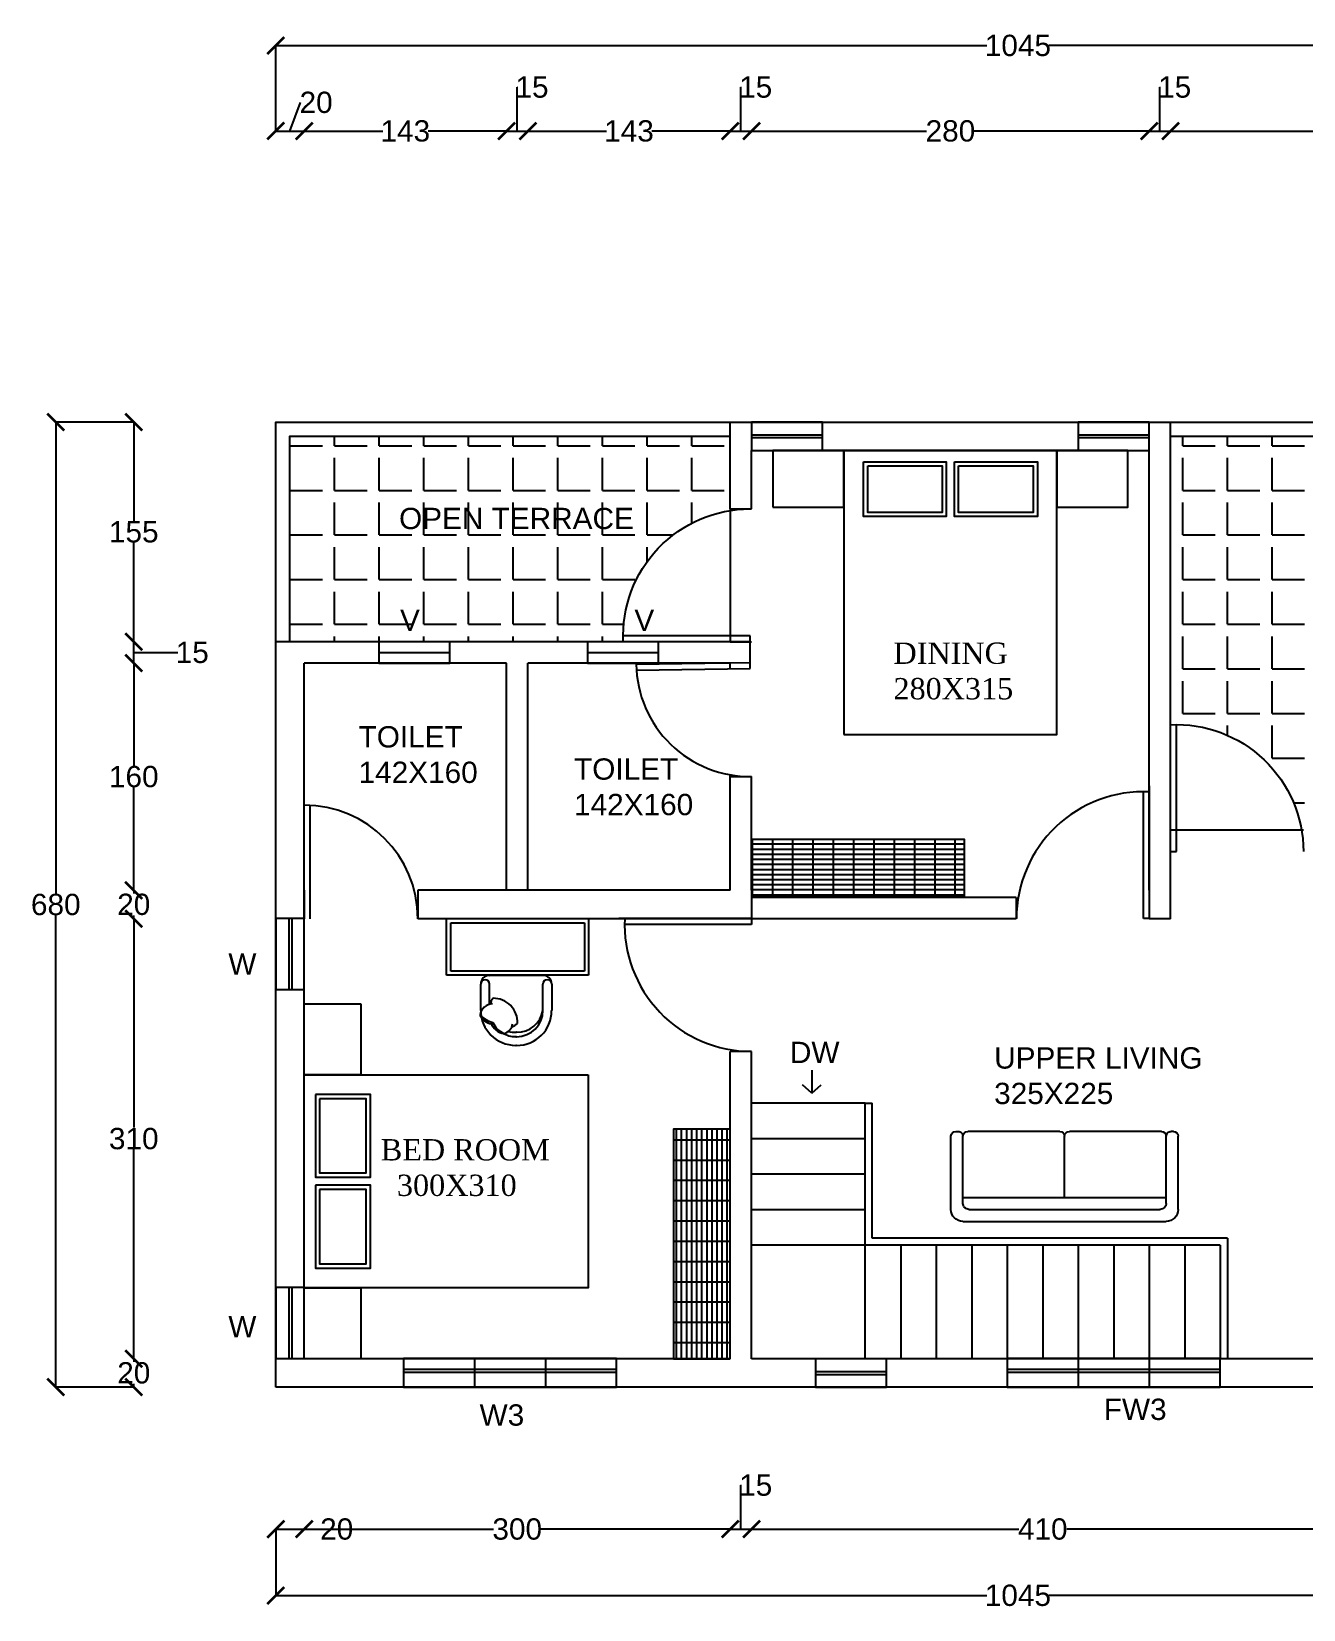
# Model space of a CAD drawing. Header units: centimetres. Extents: x -992 to 575039, y -1394 to 978780.
# Drawn here: x 2164 to 3060, y -768 to 344 of the extents above; entities that cross this region are included whole.
import ezdxf

# ---------------------------------------------------------------- set-up
doc = ezdxf.new("R2010")
doc.units = ezdxf.units.CM
for name, color, linetype in [('DIMENSIONS', 7, 'Continuous'), ('DOOR', 251, 'Continuous'), ('Fur', 161, 'Continuous'), ('FURNITUE', 1, 'Continuous'), ('Hatch', 7, 'Continuous'), ('ventilation', 1, 'Continuous'), ('wall', 7, 'Continuous'), ('WINDOW', 1, 'Continuous')]:
    doc.layers.add(name, color=color, linetype=linetype)
doc.styles.get("Standard").update_dxf_attribs({"font": 'arial.ttf'})
doc.dimstyles.new('Jeeva', dxfattribs={"dimtxt": 15, "dimasz": 12, "dimexe": 0.18, "dimexo": 0.0625, "dimgap": 0.09, "dimtad": 0, "dimtih": 1, "dimtoh": 1, "dimdec": 0, "dimzin": 0, "dimdsep": 46, "dimtxsty": 'Standard', "dimblk": 'ARCHTICK', "dimcen": 0.091, "dimadec": 0, "dimazin": 0, "dimtfac": 1, "dimtdec": 0, "dimtofl": 0, "dimtmove": 0, "dimatfit": 3, "dimfxl": 1, "dimtolj": 1, "dimtzin": 0, "dimarcsym": 0})
pattern_1 = [(0, (-6140.608, -105.248), (0, 31.4325), [22.86, -8.5725]), (90, (-6140.608, -105.248), (-31.4325, 2e-15), [22.86, -8.5725])]

# ---------------------------------------------------------------- blocks, each defined once
blk = doc.blocks.new('D1')
at = {"layer": 'DOOR'}
for p, q in [((490.1, 792.9), (490.1, 702.9)), ((490.1, 792.9), (494.1, 792.9)), ((494.1, 792.9), (494.1, 706.9))]:
    blk.add_line(p, q, dxfattribs=at)
blk.add_arc((494.1, 792.9), 86, 267.3341, 360, dxfattribs=at)
blk = doc.blocks.new('W3 (23)')
at = {"layer": 'WINDOW'}
for p, q in [((2912.7, 1009.2), (2762.7, 1009.2)), ((2762.7, 1009.2), (2762.7, 989.2)), ((2762.7, 1001.7), (2912.7, 1001.7)), ((2812.7, 1009.2), (2812.7, 989.2)), ((2862.7, 1009.2), (2862.7, 989.2)), ((2912.7, 989.2), (2912.7, 1009.2)), ((2762.7, 999.7), (2912.7, 999.7)), ((2762.7, 989.2), (2912.7, 989.2))]:
    blk.add_line(p, q, dxfattribs=at)
blk = doc.blocks.new('VENTILATION')
at = {"layer": 'ventilation'}
for p, q in [((6985.9, 4548.4), (6935.9, 4548.4)), ((6935.9, 4548.4), (6935.9, 4528.4)), ((6985.9, 4528.4), (6985.9, 4548.4)), ((6985.9, 4539.2), (6935.9, 4539.2)), ((6985.9, 4537.2), (6935.9, 4537.2)), ((6935.9, 4528.4), (6985.9, 4528.4))]:
    blk.add_line(p, q, dxfattribs=at)
blk = doc.blocks.new('YHTR')
for points in [[(7047.3, -2196.9), (7097.3, -2196.9), (7097.3, -2156.9), (7047.3, -2156.9)], [(7097.3, -2356.9), (7247.3, -2356.9), (7247.3, -2156.9), (7097.3, -2156.9)], [(7247.3, -2196.9), (7297.3, -2196.9), (7297.3, -2156.9), (7247.3, -2156.9)]]:
    blk.add_lwpolyline(points, close=True)
at = {"layer": 'Fur'}
for points in [[(7111.1, -2164.8), (7169.4, -2164.8), (7169.4, -2203.5), (7111.1, -2203.5)], [(7175.1, -2164.8), (7233.5, -2164.8), (7233.5, -2203.5), (7175.1, -2203.5)], [(7114.1, -2167.8), (7166.4, -2167.8), (7166.4, -2200.5), (7114.1, -2200.5)], [(7178.1, -2167.8), (7230.5, -2167.8), (7230.5, -2200.5), (7178.1, -2200.5)]]:
    blk.add_lwpolyline(points, close=True, dxfattribs=at)
blk = doc.blocks.new('HDFD')
at = {"layer": 'Hatch', "true_color": 0x636466}
h = blk.add_hatch(dxfattribs=at)
h.set_pattern_fill('GRATE', color=251, scale=4.5)
h.paths.add_polyline_path([(7032.3, -2426.7), (7032.3, -2466.7), (7182.3, -2466.7), (7182.3, -2426.7)])
blk.add_lwpolyline([(7032.3, -2466.7), (7182.3, -2466.7), (7182.3, -2426.7), (7032.3, -2426.7)], close=True)
blk = doc.blocks.new('_ArchTick')
at = {"color": 0, "linetype": 'ByBlock', "const_width": 0.15}
blk.add_lwpolyline([(-0.5, -0.5), (0.5, 0.5)], dxfattribs=at)
blk = doc.blocks.new('*D195')
at = {"layer": 'Defpoints', "color": 0, "transparency": 16777216}
for p in [(2236.2, -591.2), (2236.2, -591.2), (2236.2, -611.2)]:
    blk.add_point(p, dxfattribs=at)
at = {"layer": 'DIMENSIONS', "color": 0, "lineweight": -2, "transparency": 16777216}
for p, q in [((2236.2, -591.2), (2236.2, -593.4)), ((2236.3, -591.2), (2236.4, -591.2)), ((2236.2, -611.2), (2236.2, -608.9)), ((2236.3, -611.2), (2236.4, -611.2))]:
    blk.add_line(p, q, dxfattribs=at)
at = {"layer": 'DIMENSIONS', "color": 0, "lineweight": -2, "transparency": 16777216, "xscale": 12, "yscale": 12, "zscale": 12}
for p, rotation in [((2236.2, -591.2), 90), ((2236.2, -611.2), 270)]:
    blk.add_blockref('_ArchTick', p, dxfattribs=dict(at, rotation=rotation))
at = {"layer": 'DIMENSIONS', "color": 0, "transparency": 16777216, "insert": (2236.2, -601.2), "char_height": 15, "attachment_point": 5}
blk.add_mtext('\\A1;20', dxfattribs=at)
blk = doc.blocks.new('*D196')
at = {"layer": 'Defpoints', "color": 0, "transparency": 16777216}
for p in [(2236.2, -281.2), (2236.2, -281.2), (2236.2, -591.2)]:
    blk.add_point(p, dxfattribs=at)
at = {"layer": 'DIMENSIONS', "color": 0, "lineweight": -2, "transparency": 16777216}
for p, q in [((2236.2, -281.2), (2236.2, -428.4)), ((2236.3, -281.2), (2236.4, -281.2)), ((2236.2, -591.2), (2236.2, -443.9)), ((2236.3, -591.2), (2236.4, -591.2))]:
    blk.add_line(p, q, dxfattribs=at)
at = {"layer": 'DIMENSIONS', "color": 0, "lineweight": -2, "transparency": 16777216, "xscale": 12, "yscale": 12, "zscale": 12}
for p, rotation in [((2236.2, -281.2), 90), ((2236.2, -591.2), 270)]:
    blk.add_blockref('_ArchTick', p, dxfattribs=dict(at, rotation=rotation))
at = {"layer": 'DIMENSIONS', "color": 0, "transparency": 16777216, "insert": (2236.2, -436.2), "char_height": 15, "attachment_point": 5}
blk.add_mtext('\\A1;310', dxfattribs=at)
blk = doc.blocks.new('*D197')
at = {"layer": 'Defpoints', "color": 0, "transparency": 16777216}
for p in [(2236.2, -261.2), (2236.2, -261.2), (2236.2, -281.2)]:
    blk.add_point(p, dxfattribs=at)
at = {"layer": 'DIMENSIONS', "color": 0, "lineweight": -2, "transparency": 16777216}
for p, q in [((2236.2, -261.2), (2236.2, -263.4)), ((2236.3, -261.2), (2236.4, -261.2)), ((2236.2, -281.2), (2236.2, -278.9)), ((2236.3, -281.2), (2236.4, -281.2))]:
    blk.add_line(p, q, dxfattribs=at)
at = {"layer": 'DIMENSIONS', "color": 0, "lineweight": -2, "transparency": 16777216, "xscale": 12, "yscale": 12, "zscale": 12}
for p, rotation in [((2236.2, -261.2), 90), ((2236.2, -281.2), 270)]:
    blk.add_blockref('_ArchTick', p, dxfattribs=dict(at, rotation=rotation))
at = {"layer": 'DIMENSIONS', "color": 0, "transparency": 16777216, "insert": (2236.2, -271.2), "char_height": 15, "attachment_point": 5}
blk.add_mtext('\\A1;20', dxfattribs=at)
blk = doc.blocks.new('*D198')
at = {"layer": 'Defpoints', "color": 0, "transparency": 16777216}
for p in [(2236.2, -101.2), (2236.2, -101.2), (2236.2, -261.2)]:
    blk.add_point(p, dxfattribs=at)
at = {"layer": 'DIMENSIONS', "color": 0, "lineweight": -2, "transparency": 16777216}
for p, q in [((2236.2, -101.2), (2236.2, -173.4)), ((2236.3, -101.2), (2236.4, -101.2)), ((2236.2, -261.2), (2236.2, -188.9)), ((2236.3, -261.2), (2236.4, -261.2))]:
    blk.add_line(p, q, dxfattribs=at)
at = {"layer": 'DIMENSIONS', "color": 0, "lineweight": -2, "transparency": 16777216, "xscale": 12, "yscale": 12, "zscale": 12}
for p, rotation in [((2236.2, -101.2), 90), ((2236.2, -261.2), 270)]:
    blk.add_blockref('_ArchTick', p, dxfattribs=dict(at, rotation=rotation))
at = {"layer": 'DIMENSIONS', "color": 0, "transparency": 16777216, "insert": (2236.2, -181.2), "char_height": 15, "attachment_point": 5}
blk.add_mtext('\\A1;160', dxfattribs=at)
blk = doc.blocks.new('*D199')
at = {"layer": 'Defpoints', "color": 0, "transparency": 16777216}
for p in [(2236.2, -86.2), (2236.2, -86.2), (2236.2, -101.2)]:
    blk.add_point(p, dxfattribs=at)
at = {"layer": 'DIMENSIONS', "color": 0, "lineweight": -2, "transparency": 16777216}
for p, q in [((2236.2, -101.2), (2236.2, -86.2)), ((2236.3, -86.2), (2236.4, -86.2)), ((2236.2, -93.7), (2267.1, -93.7)), ((2267.1, -93.7), (2267.2, -93.7)), ((2236.3, -101.2), (2236.4, -101.2))]:
    blk.add_line(p, q, dxfattribs=at)
at = {"layer": 'DIMENSIONS', "color": 0, "lineweight": -2, "transparency": 16777216, "xscale": 12, "yscale": 12, "zscale": 12}
for p, rotation in [((2236.2, -86.2), 90), ((2236.2, -101.2), 270)]:
    blk.add_blockref('_ArchTick', p, dxfattribs=dict(at, rotation=rotation))
at = {"layer": 'DIMENSIONS', "color": 0, "transparency": 16777216, "insert": (2277.4, -93.7), "char_height": 15, "attachment_point": 5}
blk.add_mtext('\\A1;15', dxfattribs=at)
blk = doc.blocks.new('*D200')
at = {"layer": 'Defpoints', "color": 0, "transparency": 16777216}
for p in [(2236.2, 68.6), (2236.2, 68.6), (2236.2, -86.2)]:
    blk.add_point(p, dxfattribs=at)
at = {"layer": 'DIMENSIONS', "color": 0, "lineweight": -2, "transparency": 16777216}
for p, q in [((2236.2, 68.6), (2236.2, -1)), ((2236.3, 68.6), (2236.4, 68.6)), ((2236.2, -86.2), (2236.2, -16.5)), ((2236.3, -86.2), (2236.4, -86.2))]:
    blk.add_line(p, q, dxfattribs=at)
at = {"layer": 'DIMENSIONS', "color": 0, "lineweight": -2, "transparency": 16777216, "xscale": 12, "yscale": 12, "zscale": 12}
for p, rotation in [((2236.2, 68.6), 90), ((2236.2, -86.2), 270)]:
    blk.add_blockref('_ArchTick', p, dxfattribs=dict(at, rotation=rotation))
at = {"layer": 'DIMENSIONS', "color": 0, "transparency": 16777216, "insert": (2236.2, -8.8), "char_height": 15, "attachment_point": 5}
blk.add_mtext('\\A1;155', dxfattribs=at)
blk = doc.blocks.new('*D201')
at = {"layer": 'Defpoints', "color": 0, "transparency": 16777216}
for p in [(2236.4, 68.6), (2181.3, -611.2), (2236.2, -611.2)]:
    blk.add_point(p, dxfattribs=at)
at = {"layer": 'DIMENSIONS', "color": 0, "lineweight": -2, "transparency": 16777216}
for p, q in [((2236.3, 68.6), (2181.1, 68.6)), ((2181.3, 68.6), (2181.3, -263.5)), ((2181.3, -611.2), (2181.3, -279)), ((2236.1, -611.2), (2181.1, -611.2))]:
    blk.add_line(p, q, dxfattribs=at)
at = {"layer": 'DIMENSIONS', "color": 0, "lineweight": -2, "transparency": 16777216, "xscale": 12, "yscale": 12, "zscale": 12}
for p, rotation in [((2181.3, 68.6), 90), ((2181.3, -611.2), 270)]:
    blk.add_blockref('_ArchTick', p, dxfattribs=dict(at, rotation=rotation))
at = {"layer": 'DIMENSIONS', "color": 0, "transparency": 16777216, "insert": (2181.3, -271.3), "char_height": 15, "attachment_point": 5}
blk.add_mtext('\\A1;680', dxfattribs=at)
blk = doc.blocks.new('*D177')
at = {"layer": 'Defpoints', "color": 0, "transparency": 16777216}
for p in [(2336.2, 273.6), (2356.2, 273.6), (2356.2, 273.6)]:
    blk.add_point(p, dxfattribs=at)
at = {"layer": 'DIMENSIONS', "color": 0, "lineweight": -2, "transparency": 16777216}
for p, q in [((2346.2, 273.6), (2353.5, 293.7)), ((2353.5, 293.7), (2353.7, 293.7)), ((2336.2, 273.7), (2336.2, 273.8)), ((2336.2, 273.6), (2356.2, 273.6)), ((2356.2, 273.7), (2356.2, 273.8))]:
    blk.add_line(p, q, dxfattribs=at)
at = {"layer": 'DIMENSIONS', "color": 0, "lineweight": -2, "transparency": 16777216, "xscale": 12, "yscale": 12, "zscale": 12, "rotation": 180}
blk.add_blockref('_ArchTick', (2336.2, 273.6), dxfattribs=at)
at = {"layer": 'DIMENSIONS', "color": 0, "lineweight": -2, "transparency": 16777216, "xscale": 12, "yscale": 12, "zscale": 12}
blk.add_blockref('_ArchTick', (2356.2, 273.6), dxfattribs=at)
at = {"layer": 'DIMENSIONS', "color": 0, "transparency": 16777216, "insert": (2364.6, 293.7), "char_height": 15, "attachment_point": 5}
blk.add_mtext('\\A1;20', dxfattribs=at)
blk = doc.blocks.new('*D178')
at = {"layer": 'Defpoints', "color": 0, "transparency": 16777216}
for p in [(2356.2, 273.6), (2498.7, 273.6), (2498.7, 273.6)]:
    blk.add_point(p, dxfattribs=at)
at = {"layer": 'DIMENSIONS', "color": 0, "lineweight": -2, "transparency": 16777216}
for p, q in [((2356.2, 273.7), (2356.2, 273.8)), ((2356.2, 273.6), (2411.5, 273.6)), ((2498.7, 273.6), (2443.4, 273.6)), ((2498.7, 273.7), (2498.7, 273.8))]:
    blk.add_line(p, q, dxfattribs=at)
at = {"layer": 'DIMENSIONS', "color": 0, "lineweight": -2, "transparency": 16777216, "xscale": 12, "yscale": 12, "zscale": 12, "rotation": 180}
blk.add_blockref('_ArchTick', (2356.2, 273.6), dxfattribs=at)
at = {"layer": 'DIMENSIONS', "color": 0, "lineweight": -2, "transparency": 16777216, "xscale": 12, "yscale": 12, "zscale": 12}
blk.add_blockref('_ArchTick', (2498.7, 273.6), dxfattribs=at)
at = {"layer": 'DIMENSIONS', "color": 0, "transparency": 16777216, "insert": (2427.4, 273.6), "char_height": 15, "attachment_point": 5}
blk.add_mtext('\\A1;143', dxfattribs=at)
blk = doc.blocks.new('*D179')
at = {"layer": 'Defpoints', "color": 0, "transparency": 16777216}
for p in [(2498.7, 273.6), (2513.7, 273.6), (2513.7, 273.6)]:
    blk.add_point(p, dxfattribs=at)
at = {"layer": 'DIMENSIONS', "color": 0, "lineweight": -2, "transparency": 16777216}
for p, q in [((2506.2, 273.6), (2506.2, 304.5)), ((2506.2, 304.5), (2506.4, 304.5)), ((2498.7, 273.7), (2498.7, 273.8)), ((2498.7, 273.6), (2513.7, 273.6)), ((2513.7, 273.7), (2513.7, 273.8))]:
    blk.add_line(p, q, dxfattribs=at)
at = {"layer": 'DIMENSIONS', "color": 0, "lineweight": -2, "transparency": 16777216, "xscale": 12, "yscale": 12, "zscale": 12, "rotation": 180}
blk.add_blockref('_ArchTick', (2498.7, 273.6), dxfattribs=at)
at = {"layer": 'DIMENSIONS', "color": 0, "lineweight": -2, "transparency": 16777216, "xscale": 12, "yscale": 12, "zscale": 12}
blk.add_blockref('_ArchTick', (2513.7, 273.6), dxfattribs=at)
at = {"layer": 'DIMENSIONS', "color": 0, "transparency": 16777216, "insert": (2516.6, 304.5), "char_height": 15, "attachment_point": 5}
blk.add_mtext('\\A1;15', dxfattribs=at)
blk = doc.blocks.new('*D180')
at = {"layer": 'Defpoints', "color": 0, "transparency": 16777216}
for p in [(2513.7, 273.6), (2656.2, 273.6), (2656.2, 273.6)]:
    blk.add_point(p, dxfattribs=at)
at = {"layer": 'DIMENSIONS', "color": 0, "lineweight": -2, "transparency": 16777216}
for p, q in [((2513.7, 273.7), (2513.7, 273.8)), ((2513.7, 273.6), (2569, 273.6)), ((2656.2, 273.6), (2600.9, 273.6)), ((2656.2, 273.7), (2656.2, 273.8))]:
    blk.add_line(p, q, dxfattribs=at)
at = {"layer": 'DIMENSIONS', "color": 0, "lineweight": -2, "transparency": 16777216, "xscale": 12, "yscale": 12, "zscale": 12, "rotation": 180}
blk.add_blockref('_ArchTick', (2513.7, 273.6), dxfattribs=at)
at = {"layer": 'DIMENSIONS', "color": 0, "lineweight": -2, "transparency": 16777216, "xscale": 12, "yscale": 12, "zscale": 12}
blk.add_blockref('_ArchTick', (2656.2, 273.6), dxfattribs=at)
at = {"layer": 'DIMENSIONS', "color": 0, "transparency": 16777216, "insert": (2584.9, 273.6), "char_height": 15, "attachment_point": 5}
blk.add_mtext('\\A1;143', dxfattribs=at)
blk = doc.blocks.new('*D181')
at = {"layer": 'Defpoints', "color": 0, "transparency": 16777216}
for p in [(2656.2, 273.6), (2671.2, 273.6), (2671.2, 273.6)]:
    blk.add_point(p, dxfattribs=at)
at = {"layer": 'DIMENSIONS', "color": 0, "lineweight": -2, "transparency": 16777216}
for p, q in [((2663.7, 273.6), (2663.7, 304.5)), ((2663.7, 304.5), (2663.9, 304.5)), ((2656.2, 273.7), (2656.2, 273.8)), ((2656.2, 273.6), (2671.2, 273.6)), ((2671.2, 273.7), (2671.2, 273.8))]:
    blk.add_line(p, q, dxfattribs=at)
at = {"layer": 'DIMENSIONS', "color": 0, "lineweight": -2, "transparency": 16777216, "xscale": 12, "yscale": 12, "zscale": 12, "rotation": 180}
blk.add_blockref('_ArchTick', (2656.2, 273.6), dxfattribs=at)
at = {"layer": 'DIMENSIONS', "color": 0, "lineweight": -2, "transparency": 16777216, "xscale": 12, "yscale": 12, "zscale": 12}
blk.add_blockref('_ArchTick', (2671.2, 273.6), dxfattribs=at)
at = {"layer": 'DIMENSIONS', "color": 0, "transparency": 16777216, "insert": (2674.1, 304.5), "char_height": 15, "attachment_point": 5}
blk.add_mtext('\\A1;15', dxfattribs=at)
blk = doc.blocks.new('*D182')
at = {"layer": 'Defpoints', "color": 0, "transparency": 16777216}
for p in [(2671.2, 273.6), (2951.2, 273.6), (2951.2, 273.6)]:
    blk.add_point(p, dxfattribs=at)
at = {"layer": 'DIMENSIONS', "color": 0, "lineweight": -2, "transparency": 16777216}
for p, q in [((2671.2, 273.7), (2671.2, 273.8)), ((2671.2, 273.6), (2794.4, 273.6)), ((2951.2, 273.6), (2828, 273.6)), ((2951.2, 273.7), (2951.2, 273.8))]:
    blk.add_line(p, q, dxfattribs=at)
at = {"layer": 'DIMENSIONS', "color": 0, "lineweight": -2, "transparency": 16777216, "xscale": 12, "yscale": 12, "zscale": 12, "rotation": 180}
blk.add_blockref('_ArchTick', (2671.2, 273.6), dxfattribs=at)
at = {"layer": 'DIMENSIONS', "color": 0, "lineweight": -2, "transparency": 16777216, "xscale": 12, "yscale": 12, "zscale": 12}
blk.add_blockref('_ArchTick', (2951.2, 273.6), dxfattribs=at)
at = {"layer": 'DIMENSIONS', "color": 0, "transparency": 16777216, "insert": (2811.2, 273.6), "char_height": 15, "attachment_point": 5}
blk.add_mtext('\\A1;280', dxfattribs=at)
blk = doc.blocks.new('*D174')
at = {"layer": 'Defpoints', "color": 0, "transparency": 16777216}
for p in [(2951.2, 273.6), (2966.2, 273.6), (2966.2, 273.6)]:
    blk.add_point(p, dxfattribs=at)
at = {"layer": 'DIMENSIONS', "color": 0, "lineweight": -2, "transparency": 16777216}
for p, q in [((2958.7, 273.6), (2958.7, 304.5)), ((2958.7, 304.5), (2958.9, 304.5)), ((2951.2, 273.7), (2951.2, 273.8)), ((2951.2, 273.6), (2966.2, 273.6)), ((2966.2, 273.7), (2966.2, 273.8))]:
    blk.add_line(p, q, dxfattribs=at)
at = {"layer": 'DIMENSIONS', "color": 0, "lineweight": -2, "transparency": 16777216, "xscale": 12, "yscale": 12, "zscale": 12, "rotation": 180}
blk.add_blockref('_ArchTick', (2951.2, 273.6), dxfattribs=at)
at = {"layer": 'DIMENSIONS', "color": 0, "lineweight": -2, "transparency": 16777216, "xscale": 12, "yscale": 12, "zscale": 12}
blk.add_blockref('_ArchTick', (2966.2, 273.6), dxfattribs=at)
at = {"layer": 'DIMENSIONS', "color": 0, "transparency": 16777216, "insert": (2969.1, 304.5), "char_height": 15, "attachment_point": 5}
blk.add_mtext('\\A1;15', dxfattribs=at)
blk = doc.blocks.new('*D175')
at = {"layer": 'Defpoints', "color": 0, "transparency": 16777216}
for p in [(2966.2, 273.6), (3381.2, 273.6), (3381.2, 273.6)]:
    blk.add_point(p, dxfattribs=at)
at = {"layer": 'DIMENSIONS', "color": 0, "lineweight": -2, "transparency": 16777216}
for p, q in [((2966.2, 273.7), (2966.2, 273.8)), ((2966.2, 273.6), (3156.7, 273.6)), ((3381.2, 273.6), (3190.7, 273.6)), ((3381.2, 273.7), (3381.2, 273.8))]:
    blk.add_line(p, q, dxfattribs=at)
at = {"layer": 'DIMENSIONS', "color": 0, "lineweight": -2, "transparency": 16777216, "xscale": 12, "yscale": 12, "zscale": 12, "rotation": 180}
blk.add_blockref('_ArchTick', (2966.2, 273.6), dxfattribs=at)
at = {"layer": 'DIMENSIONS', "color": 0, "lineweight": -2, "transparency": 16777216, "xscale": 12, "yscale": 12, "zscale": 12}
blk.add_blockref('_ArchTick', (3381.2, 273.6), dxfattribs=at)
at = {"layer": 'DIMENSIONS', "color": 0, "transparency": 16777216, "insert": (3173.7, 273.6), "char_height": 15, "attachment_point": 5}
blk.add_mtext('\\A1;415', dxfattribs=at)
blk = doc.blocks.new('*D176')
at = {"layer": 'Defpoints', "color": 0, "transparency": 16777216}
for p in [(2336.2, 333.8), (2336.2, 273.8), (3381.2, 273.8)]:
    blk.add_point(p, dxfattribs=at)
at = {"layer": 'DIMENSIONS', "color": 0, "lineweight": -2, "transparency": 16777216}
for p, q in [((2336.2, 273.8), (2336.2, 334)), ((2336.2, 333.8), (2836.9, 333.8)), ((3381.2, 333.8), (2880.5, 333.8)), ((3381.2, 273.8), (3381.2, 334))]:
    blk.add_line(p, q, dxfattribs=at)
at = {"layer": 'DIMENSIONS', "color": 0, "lineweight": -2, "transparency": 16777216, "xscale": 12, "yscale": 12, "zscale": 12, "rotation": 180}
blk.add_blockref('_ArchTick', (2336.2, 333.8), dxfattribs=at)
at = {"layer": 'DIMENSIONS', "color": 0, "lineweight": -2, "transparency": 16777216, "xscale": 12, "yscale": 12, "zscale": 12}
blk.add_blockref('_ArchTick', (3381.2, 333.8), dxfattribs=at)
at = {"layer": 'DIMENSIONS', "color": 0, "transparency": 16777216, "insert": (2858.7, 333.8), "char_height": 15, "attachment_point": 5}
blk.add_mtext('\\A1;1045', dxfattribs=at)
blk = doc.blocks.new('*D188')
at = {"layer": 'Defpoints', "color": 0, "transparency": 16777216}
for p in [(2336.2, -711.2), (2356.2, -711.2), (2356.2, -711.2)]:
    blk.add_point(p, dxfattribs=at)
at = {"layer": 'DIMENSIONS', "color": 0, "lineweight": -2, "transparency": 16777216}
for p, q in [((2336.2, -711.1), (2336.2, -711)), ((2336.2, -711.2), (2356.2, -711.2)), ((2356.2, -711.1), (2356.2, -711)), ((2356.2, -711.2), (2368.2, -711.2))]:
    blk.add_line(p, q, dxfattribs=at)
at = {"layer": 'DIMENSIONS', "color": 0, "lineweight": -2, "transparency": 16777216, "xscale": 12, "yscale": 12, "zscale": 12, "rotation": 180}
blk.add_blockref('_ArchTick', (2336.2, -711.2), dxfattribs=at)
at = {"layer": 'DIMENSIONS', "color": 0, "lineweight": -2, "transparency": 16777216, "xscale": 12, "yscale": 12, "zscale": 12}
blk.add_blockref('_ArchTick', (2356.2, -711.2), dxfattribs=at)
at = {"layer": 'DIMENSIONS', "color": 0, "transparency": 16777216, "insert": (2379.1, -711.2), "char_height": 15, "attachment_point": 5}
blk.add_mtext('\\A1;20', dxfattribs=at)
blk = doc.blocks.new('*D189')
at = {"layer": 'Defpoints', "color": 0, "transparency": 16777216}
for p in [(2356.2, -711.2), (2656.2, -711.2), (2656.2, -711.2)]:
    blk.add_point(p, dxfattribs=at)
at = {"layer": 'DIMENSIONS', "color": 0, "lineweight": -2, "transparency": 16777216}
for p, q in [((2356.2, -711.1), (2356.2, -711)), ((2356.2, -711.2), (2489.6, -711.2)), ((2656.2, -711.2), (2522.8, -711.2)), ((2656.2, -711.1), (2656.2, -711))]:
    blk.add_line(p, q, dxfattribs=at)
at = {"layer": 'DIMENSIONS', "color": 0, "lineweight": -2, "transparency": 16777216, "xscale": 12, "yscale": 12, "zscale": 12, "rotation": 180}
blk.add_blockref('_ArchTick', (2356.2, -711.2), dxfattribs=at)
at = {"layer": 'DIMENSIONS', "color": 0, "lineweight": -2, "transparency": 16777216, "xscale": 12, "yscale": 12, "zscale": 12}
blk.add_blockref('_ArchTick', (2656.2, -711.2), dxfattribs=at)
at = {"layer": 'DIMENSIONS', "color": 0, "transparency": 16777216, "insert": (2506.2, -711.2), "char_height": 15, "attachment_point": 5}
blk.add_mtext('\\A1;300', dxfattribs=at)
blk = doc.blocks.new('*D190')
at = {"layer": 'Defpoints', "color": 0, "transparency": 16777216}
for p in [(2656.2, -711.2), (2671.2, -711.2), (2671.2, -711.2)]:
    blk.add_point(p, dxfattribs=at)
at = {"layer": 'DIMENSIONS', "color": 0, "lineweight": -2, "transparency": 16777216}
for p, q in [((2663.7, -711.2), (2663.7, -680.3)), ((2663.7, -680.3), (2663.9, -680.3)), ((2656.2, -711.1), (2656.2, -711)), ((2656.2, -711.2), (2671.2, -711.2)), ((2671.2, -711.1), (2671.2, -711))]:
    blk.add_line(p, q, dxfattribs=at)
at = {"layer": 'DIMENSIONS', "color": 0, "lineweight": -2, "transparency": 16777216, "xscale": 12, "yscale": 12, "zscale": 12, "rotation": 180}
blk.add_blockref('_ArchTick', (2656.2, -711.2), dxfattribs=at)
at = {"layer": 'DIMENSIONS', "color": 0, "lineweight": -2, "transparency": 16777216, "xscale": 12, "yscale": 12, "zscale": 12}
blk.add_blockref('_ArchTick', (2671.2, -711.2), dxfattribs=at)
at = {"layer": 'DIMENSIONS', "color": 0, "transparency": 16777216, "insert": (2674.1, -680.3), "char_height": 15, "attachment_point": 5}
blk.add_mtext('\\A1;15', dxfattribs=at)
blk = doc.blocks.new('*D191')
at = {"layer": 'Defpoints', "color": 0, "transparency": 16777216}
for p in [(2671.2, -711.2), (3081.2, -711.2), (3081.2, -711.2)]:
    blk.add_point(p, dxfattribs=at)
at = {"layer": 'DIMENSIONS', "color": 0, "lineweight": -2, "transparency": 16777216}
for p, q in [((2671.2, -711.1), (2671.2, -711)), ((2671.2, -711.2), (2859.3, -711.2)), ((3081.2, -711.2), (2893.1, -711.2)), ((3081.2, -711.1), (3081.2, -711))]:
    blk.add_line(p, q, dxfattribs=at)
at = {"layer": 'DIMENSIONS', "color": 0, "lineweight": -2, "transparency": 16777216, "xscale": 12, "yscale": 12, "zscale": 12, "rotation": 180}
blk.add_blockref('_ArchTick', (2671.2, -711.2), dxfattribs=at)
at = {"layer": 'DIMENSIONS', "color": 0, "lineweight": -2, "transparency": 16777216, "xscale": 12, "yscale": 12, "zscale": 12}
blk.add_blockref('_ArchTick', (3081.2, -711.2), dxfattribs=at)
at = {"layer": 'DIMENSIONS', "color": 0, "transparency": 16777216, "insert": (2876.2, -711.2), "char_height": 15, "attachment_point": 5}
blk.add_mtext('\\A1;410', dxfattribs=at)
blk = doc.blocks.new('*D194')
at = {"layer": 'Defpoints', "color": 0, "transparency": 16777216}
for p in [(2336.2, -711.2), (3381.2, -711), (2336.2, -758)]:
    blk.add_point(p, dxfattribs=at)
at = {"layer": 'DIMENSIONS', "color": 0, "lineweight": -2, "transparency": 16777216}
for p, q in [((2336.2, -711.3), (2336.2, -758.2)), ((3381.2, -711.1), (3381.2, -758)), ((2336.2, -758), (2836.9, -757.9)), ((3381.2, -757.8), (2880.5, -757.9))]:
    blk.add_line(p, q, dxfattribs=at)
at = {"layer": 'DIMENSIONS', "color": 0, "lineweight": -2, "transparency": 16777216, "xscale": 12, "yscale": 12, "zscale": 12}
for p, rotation in [((2336.2, -758), 180.0098691293879), ((3381.2, -757.8), 0.009869129387878317)]:
    blk.add_blockref('_ArchTick', p, dxfattribs=dict(at, rotation=rotation))
at = {"layer": 'DIMENSIONS', "color": 0, "transparency": 16777216, "insert": (2858.7, -757.9), "char_height": 15, "attachment_point": 5}
blk.add_mtext('\\A1;1045', dxfattribs=at)
blk = doc.blocks.new('A$C2DE71A1E')
at = {"layer": 'FURNITUE', "color": 161}
for p, q in [((0, 0), (0.3, 0.3)), ((0.3, 0.3), (0.6, 0.6)), ((49.5, 0.6), (67.8, -17.7)), ((6.1, -6.1), (6.4, -5.8)), ((6.7, -5.5), (6.4, -5.8)), ((47.7, -9.8), (61.7, -23.8)), ((67.8, -29.9), (49.2, -48.6)), ((67.8, -23.8), (67.8, -23.8)), ((6.1, -42.8), (24.4, -61.1)), ((18.3, -67.2), (0, -48.9)), ((49.2, -48.6), (30.6, -67.2)), ((24.4, -67.2), (24.4, -67.2))]:
    blk.add_line(p, q, dxfattribs=at)
at = {"layer": 'FURNITUE'}
for p in [(9.2, -9.2), (9.8, -8.6)]:
    blk.add_line(p, (9.5, -8.9), dxfattribs=at)
at = {"layer": 'FURNITUE', "color": 161}
for centre, major_axis, start_param, end_param in [((25.1, -23.8), (-24.4, 24.4), 4.712389, 6.283185), ((25.1, -23.8), (-18.3, 18.3), -0.519426, 0), ((24.4, -24.4), (-24.4, 24.4), 0, 1.570796), ((24.4, -24.4), (-18.3, 18.3), 0, 1.570796), ((27.1, -27.7), (-18.2, 18.2), -0.0188, 1.408277), ((64.8, -20.8), (3.06, 3.06), 3.141593, 4.712389), ((64.8, -20.8), (-3.06, 3.06), 3.141593, 4.712389), ((61.7, -23.8), (6.11, 6.11), 4.712389, 6.283185), ((21.4, -64.2), (-3.06, 3.06), 3.141593, 4.712389), ((21.4, -64.2), (3.06, 3.06), 3.141593, 4.712389), ((24.4, -61.1), (-6.11, 6.11), 1.570796, 3.141593)]:
    blk.add_ellipse(centre, major_axis=major_axis, ratio=1, start_param=start_param, end_param=end_param, dxfattribs=at)
at = {"layer": 'FURNITUE', "color": 1}
for centre, major_axis, start_param, end_param in [((26.8, -5.4), (-7.97, 7.97), 0.246203, 1.435219), ((26.7, -10.9), (-10.4, 10.4), -1.269354, -0.079119), ((25.1, -17), (-13.5, 13.5), -1.194359, -0.353593), ((41.3, -10), (-10.8, 10.8), -1.16387, -0.18568), ((45.9, -21.1), (17.9, 17.9), 0.745897, 1.332574), ((36.3, -3.4), (-9.21, 9.21), 3.177672, 4.548453), ((28.7, -16.2), (9.88, 9.88), 1.86365, 2.347371), ((39.6, -16.7), (6.92, 6.92), 5.517188, 6.1734), ((32.2, 0.4), (-17, 17), 1.540864, 3.151697)]:
    blk.add_ellipse(centre, major_axis=major_axis, ratio=1, start_param=start_param, end_param=end_param, dxfattribs=at)
at = {"layer": 'FURNITUE'}
blk.add_ellipse((28.3, -26.4), major_axis=(18.2, 18.2), ratio=1, start_param=1.300564, end_param=1.589597, dxfattribs=at)
blk = doc.blocks.new('TABLE')
at = {"layer": 'Fur'}
for p, q in [((6790.4, -175.9), (6890.4, -175.9)), ((6790.4, -215.9), (6790.4, -175.9)), ((6890.4, -175.9), (6890.4, -215.9)), ((6793.4, -178.9), (6887.4, -178.9)), ((6793.4, -212.9), (6793.4, -178.9)), ((6887.4, -178.9), (6887.4, -212.9)), ((6890.4, -215.9), (6790.4, -215.9)), ((6887.4, -212.9), (6793.4, -212.9))]:
    blk.add_line(p, q, dxfattribs=at)
at = {"layer": 'FURNITUE', "color": 0, "xscale": 0.714285714236594, "yscale": 0.714285714236594, "zscale": 0.714285714236594, "rotation": 135.0000000031137}
blk.add_blockref('A$C2DE71A1E', (6839.7, -265.3), dxfattribs=at)
blk = doc.blocks.new('A$C69D12F64')
at = {"layer": 'FURNITUE', "color": 161}
for p, q in [((-10, 94.7), (-71, 94.7)), ((-75, 90.7), (-75, 88.7)), ((-75, 4), (-75, 80.7)), ((-15, 84.7), (-71, 84.7)), ((-20, 84.7), (-20, -84.7)), ((-10, 79.7), (-10, -79.7)), ((0, 84.7), (0, -84.7)), ((-20, 0), (-71, 0)), ((-75, -80.7), (-75, -4)), ((-75, -90.7), (-75, -88.7)), ((-15, -84.7), (-71, -84.7)), ((-10, -94.7), (-71, -94.7))]:
    blk.add_line(p, q, dxfattribs=at)
for centre, radius, start, end in [((-71, 90.7), 4, 90, 180), ((-10, 84.7), 10, 0, 90), ((-71, 88.7), 4, 180, 270.0006), ((-71, 80.7), 4, 90, 180), ((-15, 79.7), 5, 0, 90), ((-71, 4), 4, 180, 270), ((-71, -4), 4, 90, 180), ((-71, -80.7), 4, 180, 270), ((-71, -88.7), 4, 89.9994, 180), ((-71, -90.7), 4, 180, 270), ((-15, -79.7), 5, 270, 0), ((-10, -84.7), 10, 270, 0)]:
    blk.add_arc(centre, radius, start, end, dxfattribs=at)

msp = doc.modelspace()

# ---------------------------------------------------------------- hatches: boundary and pattern name
at = {"layer": 'Hatch', "true_color": 0x636466}
h = msp.add_hatch(dxfattribs=at)
h.set_pattern_fill('ANGLE', color=251, scale=4.5)
h.set_pattern_definition(pattern_1)
h.paths.add_polyline_path([(3371.2, 203.6), (3201.2, 203.6), (3201.2, 58.6), (2966.2, 58.6), (2966.2, -144.6, -0.378897), (3058.5, -218.9), (3059.7, -218.9), (3081.2, -218.9), (3371.2, -218.9)])
h.paths.add_polyline_path([(3371.2, -233.9), (3101.2, -233.9), (3101.2, -312.5), (3101.2, -341.2), (3131.2, -341.2, -0.298217), (3101.2, -387), (3101.2, -395.4, -0.298217), (3131.2, -441.2), (3101.2, -441.2), (3101.2, -501.2), (3101.2, -611.2), (3371.2, -611.2)])
h.paths.add_polyline_path([(3100.8, -94.5), (3273.7, -94.5), (3273.7, -63.6), (3100.8, -63.6)], flags=24)
h.paths.add_polyline_path([(3163.3, -414.1), (3336.1, -414.1), (3336.1, -383.1), (3163.3, -383.1)], flags=24)
h = msp.add_hatch(dxfattribs=at)
h.set_pattern_fill('ANGLE', color=251, scale=4.5)
h.set_pattern_definition(pattern_1)
h.paths.add_polyline_path([(2656.2, 6.3), (2656.2, 7.4), (2656.2, 48.6), (2656.2, 58.6), (2346.2, 58.6), (2346.2, -86.2), (2580.9, -86.2, -0.382187)])
h.paths.add_polyline_path([(2418.3, -15.3), (2591.1, -15.3), (2591.1, 15.6), (2418.3, 15.6)], flags=24)
h.paths.add_polyline_path([(2419.8, -86.7), (2441.3, -86.7), (2441.3, -55.8), (2419.8, -55.8)], flags=9)
h = msp.add_hatch(dxfattribs=at)
h.set_pattern_fill('GRATE', color=251, scale=4.5, angle=90)
h.set_pattern_definition([(90, (189.5266, -7623.519), (-3.571875, -8e-16), []), (180, (189.527, -7623.519), (2e-15, -14.2875), [])])
h.paths.add_polyline_path([(2616.2, -591.2), (2656.2, -591.2), (2656.2, -429.5), (2616.2, -429.5)])

# ---------------------------------------------------------------- linework, layer by layer
for p, q in [((2336.2, -261.2), (2336.2, 68.6)), ((2656.2, 48.6), (2656.2, 68.6)), ((2656.2, 7.4), (2671.2, 7.4)), ((2656.2, 7.4), (2656.2, -86.2)), ((2656.2, -86.2), (2336.2, -86.2)), ((2656.2, -86.2), (2671.2, -86.2)), ((2670.2, -105), (2670.2, -86.2)), ((2356.2, -261.2), (2356.2, -101.2)), ((2498.7, -101.2), (2356.2, -101.2)), ((2498.7, -261.2), (2498.7, -101.2)), ((2513.7, -261.2), (2513.7, -101.2)), ((2656.2, -101.2), (2513.7, -101.2)), ((2671.2, -181.2), (2656.2, -181.2)), ((3059.7, -218.9), (2966.2, -218.9)), ((2356.2, -261.2), (2356.2, -281.2)), ((2436.2, -261.2), (2436.2, -281.2)), ((2671.2, -261.2), (2671.2, -281.2)), ((2857.6, -266.2), (2857.6, -281.2)), ((2951.2, -261.2), (2951.2, -281.2)), ((2656.2, -381.2), (2656.2, -374.7)), ((2671.2, -374.7), (2656.2, -374.7)), ((2671.2, -381.2), (2671.2, -374.7)), ((2713.6, -404.2), (2707, -398.2)), ((2713.6, -404.2), (2720.2, -398.2))]:
    msp.add_line(p, q)
for points in [[(2966.2, 68.6), (3191.2, 68.6), (3191.2, 213.6), (3381.2, 213.6), (3381.2, -218.9)], [(2966.2, 58.6), (3201.2, 58.6), (3201.2, 203.6), (3371.2, 203.6), (3371.2, -218.9)], [(2336.2, -86.2), (2336.2, 68.6), (2656.2, 68.6)], [(2346.2, -86.2), (2346.2, 58.6), (2656.2, 58.6)]]:
    msp.add_lwpolyline(points)
msp.add_lwpolyline([(2656.2, -591.2), (2656.2, -429.5), (2616.2, -429.5), (2616.2, -591.2)], close=True)
at = {"layer": 'DIMENSIONS'}
for p, q in [((2336.2, -611.2), (2336.2, 68.6)), ((2336.2, 68.6), (2857.6, 68.6)), ((2857.1, 68.6), (2858.1, 68.6)), ((2857.1, 68.6), (2951.2, 68.6)), ((2951.2, 68.6), (3191.2, 68.6)), ((2966.2, -281.2), (2966.2, 68.6)), ((2656.2, 7.4), (2656.2, 48.6)), ((2671.2, 7.4), (2671.2, 48.6)), ((2671.2, 48.6), (2951.2, 48.6)), ((2951.2, -261.2), (2951.2, 48.6)), ((2656.2, -105.2), (2656.2, -101.2)), ((2656.2, -261.2), (2656.2, -179.9)), ((2671.2, -261.2), (2671.2, -181.1)), ((2656.2, -261.2), (2436.2, -261.2)), ((2857.6, -266.2), (2671.2, -266.2)), ((2356.2, -591.2), (2356.2, -281.2)), ((2857.6, -281.2), (2436.2, -281.2)), ((2966.2, -281.2), (2951.2, -281.2)), ((2656.2, -591.2), (2656.2, -374.7)), ((2671.2, -591.2), (2671.2, -374.7)), ((2656.2, -396.2), (2656.2, -381.2)), ((2751.2, -411.2), (2671.2, -411.2)), ((2751.2, -591.2), (2751.2, -411.2)), ((2756.2, -506.2), (2756.2, -411.2)), ((2751.2, -436.2), (2671.2, -436.2)), ((2751.2, -461.2), (2671.2, -461.2)), ((2751.2, -486.2), (2671.2, -486.2)), ((3001.2, -511.2), (2671.2, -511.2)), ((3006.2, -506.2), (2756.2, -506.2)), ((2656.2, -591.2), (2356.2, -591.2)), ((3081.2, -591.2), (2671.2, -591.2)), ((3381.2, -611.2), (2336.2, -611.2))]:
    msp.add_line(p, q, dxfattribs=at)
at = {"layer": 'DOOR'}
for p, q in [((2670.1, -101), (2590.1, -102.1)), ((2590.2, -106.1), (2670.2, -105)), ((2356.2, -281.2), (2356.2, -201.2)), ((2360.2, -201.2), (2360.2, -281.2))]:
    msp.add_line(p, q, dxfattribs=at)
for centre, radius, start, end in [((2670.1, -101), 80.1, 180.7635, 270.7635), ((2356.2, -281.2), 80, 0, 90)]:
    msp.add_arc(centre, radius, start, end, dxfattribs=at)
at = {"layer": 'ventilation'}
for p, q in [((2458.7, -86.2), (2408.7, -86.2)), ((2408.7, -86.2), (2408.7, -101.2)), ((2458.7, -101.2), (2458.7, -86.2)), ((2605.6, -86.2), (2555.6, -86.2)), ((2555.6, -86.2), (2555.6, -101.2)), ((2605.6, -101.2), (2605.6, -86.2)), ((2408.7, -101.2), (2458.7, -101.2)), ((2555.6, -101.2), (2605.6, -101.2))]:
    msp.add_line(p, q, dxfattribs=at)
at = {"layer": 'wall', "color": 0}
for p, q in [((2713.6, -388), (2713.6, -404.2)), ((2751.2, -411.2), (2756.2, -411.2)), ((2776.2, -511.2), (2776.2, -591.2)), ((2801.2, -511.2), (2801.2, -591.2)), ((2826.2, -511.2), (2826.2, -591.2)), ((2851.2, -511.2), (2851.2, -591.2)), ((2876.2, -511.2), (2876.2, -591.2)), ((2901.2, -511.2), (2901.2, -591.2)), ((2926.2, -511.2), (2926.2, -591.2)), ((2951.2, -511.2), (2951.2, -591.2)), ((2976.2, -511.2), (2976.2, -591.2)), ((3001.2, -511.2), (3001.2, -591.2)), ((3006.2, -506.2), (3006.2, -591.2))]:
    msp.add_line(p, q, dxfattribs=at)
at = {"layer": 'WINDOW'}
for p, q in [((2408.7, -93.7), (2458.7, -93.7)), ((2555.6, -93.7), (2605.6, -93.7))]:
    msp.add_line(p, q, dxfattribs=at)

# ---------------------------------------------------------------- block references
at = {"layer": 'DIMENSIONS'}
for name, p in [('VENTILATION', (-4264.7, -4479.8)), ('VENTILATION', (-4034.7, -4479.8)), ('W3 (23)', (-336.5, -1600.3)), ('VENTILATION', (-4219.7, -5139.6)), ('W3 (23)', (88.5, -1600.3))]:
    msp.add_blockref(name, p, dxfattribs=at)
at = {"layer": 'DIMENSIONS', "yscale": 1.039461524976849, "zscale": 1.039461524976849}
for p, xscale, rotation in [((1846, -595.6), -1.039461524976849, 269.9999999999891), ((2456.7, 590.3), -1.039461524976849, 180), ((3460.7, 543), 1.039461524976849, 180), ((1847, 228.3), 1.039461524976849, 269.9999999999891)]:
    msp.add_blockref('D1', p, dxfattribs=dict(at, xscale=xscale, rotation=rotation))
at = {"layer": 'DIMENSIONS', "rotation": 90}
for p in [(6884.6, -7267), (6884.6, -7527)]:
    msp.add_blockref('VENTILATION', p, dxfattribs=at)
at = {"layer": 'Fur'}
for name, p in [('YHTR', (-4361.1, 2205.5)), ('TABLE', (-4333.9, -105.2))]:
    msp.add_blockref(name, p, dxfattribs=at)
at = {"layer": 'Fur', "xscale": -1, "rotation": 90}
msp.add_blockref('YHTR', (199.3, 6706.1), dxfattribs=at)
at = {"layer": 'Hatch'}
msp.add_blockref('HDFD', (-4361.1, 2201.2), dxfattribs=at)
at = {"layer": 'wall', "xscale": -0.8447826157958178, "yscale": 0.8447826157958178, "zscale": 0.8447826157958178, "rotation": 90.0000000000012}
msp.add_blockref('A$C69D12F64', (2891.6, -494.4), dxfattribs=at)

# ---------------------------------------------------------------- texts
at = {"layer": 'DIMENSIONS', "char_height": 15}
for s, width, insert, attachment_point in [('OPEN TERRACE', 581.157, (2423, 8.2), 1), ('V', 90.668, (2423.7, -63.5), 1), ('V', 90.668, (2588.7, -63.5), 1), ('{\\fTimes New Roman|b0|i0|c0|p18;DINING\\P280X315}', 581.157, (2771.1, -86.7), 1), ('TOILET\\P142X160', 581.157, (2394.5, -145.6), 1), ('TOILET\\P142X160', 581.157, (2546.2, -168.3), 1), ('W', 90.668, (2302.8, -305.6), 1), ('DW', 90.668, (2698.2, -382.9), 7), ('UPPER LIVING\\P325X225', 581.157, (2842, -371.8), 1), ('{\\fTimes New Roman|b0|i0|c0|p18; BED ROOM\\P   300X310}', 581.157, (2404.5, -436.5), 1), ('W', 90.668, (2302.8, -561), 1), ('FW3', 90.668, (2919.2, -619.3), 1), ('FW3', 90.668, (2919.2, -619.3), 1), ('W3', 90.668, (2479.7, -623.3), 1)]:
    msp.add_mtext_dynamic_manual_height_columns(s, width=width, gutter_width=1, heights=[0], dxfattribs=dict(at, insert=insert, attachment_point=attachment_point))

# ---------------------------------------------------------------- dimensions: what is measured, and where the dimension line sits
at = {"layer": 'DIMENSIONS'}
for base, p1, p2, picture, middle in [((2336.2, 333.8), (3381.2, 273.8), (2336.2, 273.8), '*D176', (2858.7, 333.8)), ((2356.2, -711.2), (2336.2, -711.2), (2356.2, -711.2), '*D188', (2379.1, -711.2))]:
    dim = msp.add_linear_dim(base=base, p1=p1, p2=p2, dimstyle='Jeeva', dxfattribs=at)
    dim.commit()
    dim.dimension.update_dxf_attribs({"geometry": picture, "text_midpoint": middle})
for base, p1, p2, picture, middle in [((2513.7, 273.6), (2498.7, 273.6), (2513.7, 273.6), '*D179', (2506.5, 304.5)), ((2671.2, 273.6), (2656.2, 273.6), (2671.2, 273.6), '*D181', (2664, 304.5)), ((2966.2, 273.6), (2951.2, 273.6), (2966.2, 273.6), '*D174', (2959, 304.5)), ((2498.6980405, 273.6042394), (2356.1980405, 273.6042394), (2498.6980405, 273.6042394), '*D178', (2427.4480405, 273.6042394)), ((2656.1980405, 273.6042394), (2513.6980405, 273.6042394), (2656.1980405, 273.6042394), '*D180', (2584.9480405, 273.6042394)), ((2951.2, 273.6), (2671.2, 273.6), (2951.2, 273.6), '*D182', (2811.2, 273.6)), ((3381.2, 273.6), (2966.2, 273.6), (3381.2, 273.6), '*D175', (3173.7, 273.6)), ((2671.2, -711.2), (2656.2, -711.2), (2671.2, -711.2), '*D190', (2664, -680.3)), ((2656.2, -711.2), (2356.2, -711.2), (2656.2, -711.2), '*D189', (2506.2, -711.2)), ((3081.2, -711.2), (2671.2, -711.2), (3081.2, -711.2), '*D191', (2876.2, -711.2))]:
    dim = msp.add_linear_dim(base=base, p1=p1, p2=p2, dimstyle='Jeeva', override={"dimtmove": 1}, dxfattribs=at)
    dim.commit()
    dim.dimension.update_dxf_attribs({"geometry": picture, "text_midpoint": middle})
dim = msp.add_linear_dim(base=(2356.2, 273.6), p1=(2336.2, 273.6), p2=(2356.2, 273.6), dimstyle='Jeeva', override={"dimtmove": 1}, dxfattribs=at)
dim.commit()
dim.dimension.update_dxf_attribs({"geometry": '*D177', "text_midpoint": (2353.8, 293.7), "dimtype": 160})
for base, p1, p2, picture, middle in [((2181.3, -611.2), (2236.4, 68.6), (2236.2, -611.2), '*D201', (2181.3, -271.3)), ((2236.2, -591.2), (2236.2, -611.2), (2236.2, -591.2), '*D195', (2236.2, -601.2))]:
    dim = msp.add_linear_dim(base=base, p1=p1, p2=p2, angle=90, dimstyle='Jeeva', dxfattribs=at)
    dim.commit()
    dim.dimension.update_dxf_attribs({"geometry": picture, "text_midpoint": middle})
for base, p1, p2, picture, middle in [((2236.2, 68.6), (2236.2, -86.2), (2236.2, 68.6), '*D200', (2236.2, -8.8)), ((2236.2, -86.2), (2236.2, -101.2), (2236.2, -86.2), '*D199', (2267.3, -93.7)), ((2236.2, -101.2), (2236.2, -261.2), (2236.2, -101.2), '*D198', (2236.2, -181.2)), ((2236.2, -261.2), (2236.2, -281.2), (2236.2, -261.2), '*D197', (2236.2, -271.2)), ((2236.2, -281.2), (2236.2, -591.2), (2236.2, -281.2), '*D196', (2236.2, -436.2))]:
    dim = msp.add_linear_dim(base=base, p1=p1, p2=p2, angle=90, dimstyle='Jeeva', override={"dimtmove": 1}, dxfattribs=at)
    dim.commit()
    dim.dimension.update_dxf_attribs({"geometry": picture, "text_midpoint": middle})
dim = msp.add_aligned_dim(p1=(3381.2, -711), p2=(2336.2, -711.2), distance=46.8, dimstyle='Jeeva', dxfattribs=at)
dim.commit()
dim.dimension.update_dxf_attribs({"geometry": '*D194', "text_midpoint": (2858.7, -757.9)})

doc.saveas('drawing.dxf')
